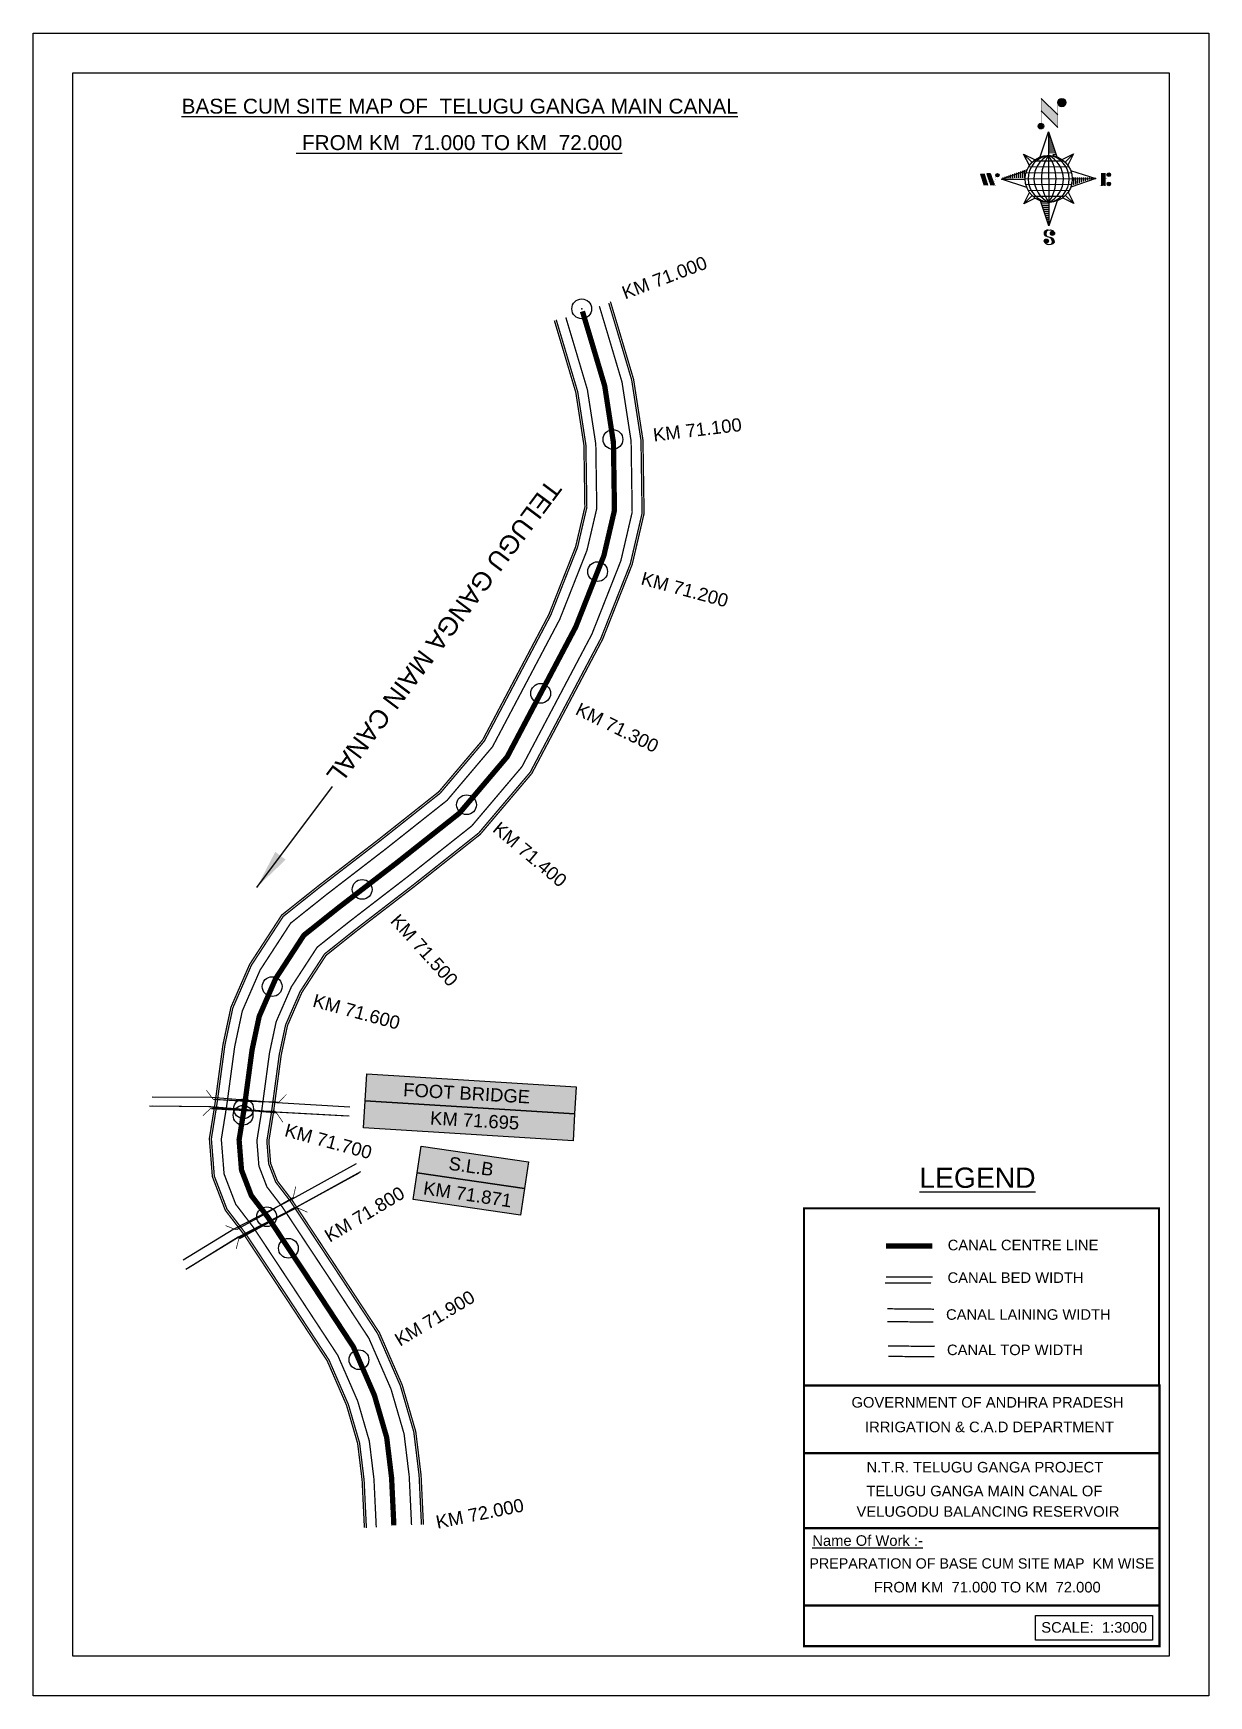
# Model space of a CAD drawing. Header units: inches. Extents: x 257037 to 257928, y 1673924 to 1675184.
import ezdxf

# ---------------------------------------------------------------- set-up
doc = ezdxf.new("R2010")
doc.units = ezdxf.units.IN
doc.header["$MEASUREMENT"] = 0
doc.header["$PDMODE"] = 32
doc.header["$PDSIZE"] = 15
for name, color, linetype in [('AQUADUCT', 1, 'Continuous'), ('bed with', 5, 'Continuous'), ('bord', 1, 'Continuous'), ('canal', 1, 'Continuous'), ('chainage', 7, 'Continuous'), ('FRAME 025', 7, 'Continuous'), ('laying', 4, 'Continuous'), ('lining', 4, 'Continuous'), ('ROAD', 6, 'Continuous'), ('SLB', 11, 'Continuous'), ('Stu coo', 3, 'Continuous'), ('TEXT', 7, 'Continuous'), ('top of bund', 1, 'Continuous'), ('V', 6, 'Continuous'), ('ZSTU', 7, 'Continuous')]:
    doc.layers.add(name, color=color, linetype=linetype)
doc.styles.get("Standard").update_dxf_attribs({"font": 'arial.ttf'})
doc.dimstyles.get("Standard").update_dxf_attribs({"dimtxt": 0.18, "dimasz": 0.18, "dimexe": 0.18, "dimexo": 0.0625, "dimgap": 0.09, "dimtad": 0, "dimtih": 1, "dimtoh": 1, "dimdec": 4, "dimzin": 0, "dimdsep": 46, "dimtxsty": 'Standard', "dimcen": 0.09, "dimadec": 0, "dimazin": 0, "dimtfac": 1, "dimtdec": 4, "dimtofl": 0, "dimtmove": 0, "dimatfit": 3, "dimfxl": 1, "dimtolj": 1, "dimtzin": 0, "dimarcsym": 0})
pattern_1 = [(267.2971131487395, (-8720374.9383359, 50637915.13839893), (10.53672553373347, -0.4974314379093613), [])]
pattern_2 = [(357.2971131487395, (-8720374.9383359, 50637915.13839893), (0.4974314379093601, 10.53672553373348), [])]

# ---------------------------------------------------------------- blocks, each defined once
blk = doc.blocks.new('FGDFGDFG6YURT')
at = {"layer": 'ROAD', "color": 1, "linetype": 'Continuous', "lineweight": 25}
for points in [[(386103.5284786596, 1482907.418250796, 0), (386134.4943898718, 1482913.048692988, 0), (386162.3338302057, 1482917.432879298, 0), (386187.03831635, 1482923.149040827, 0)], [(386104.349895274, 1482907.665549859, 0), (386135.2697901193, 1482913.287625029, 0), (386163.2020570702, 1482917.686429777, 0), (386188.0436620642, 1482923.434318075, 0)], [(386104.2356023123, 1482903.529261708, 0), (386135.1554971575, 1482909.151336877, 0), (386163.0877641085, 1482913.550141626, 0), (386187.9293691025, 1482919.298029924, 0)]]:
    blk.add_polyline3d(points, dxfattribs=at)
at = {"layer": 'SLB'}
for points, const_width in [([(386134.5918138346, 1482913.396780385), (386134.2422434629, 1482913.414116911), (386130.6310287907, 1482916.63665141)], 0.2999999999999999), ([(386134.5918138346, 1482913.396780385), (386148.2388681522, 1482915.445660189), (386161.8187230226, 1482917.900765421)], 0.4999999999999999), ([(386161.9926194173, 1482918.187514973), (386148.4127645467, 1482915.732409741), (386134.9121982792, 1482912.873264684)], 0.4999999999999999), ([(386161.8187230226, 1482917.900765421), (386162.1664906862, 1482917.940232523), (386164.805117545, 1482921.997725382)], 0.2999999999999999), ([(386134.7979053175, 1482908.736976533), (386134.4514698859, 1482908.687151922), (386131.9350661394, 1482904.552746017)], 0.2999999999999999), ([(386161.8783264555, 1482914.051226821), (386148.298471585, 1482911.59612159), (386134.7979053175, 1482908.736976533)], 0.4999999999999999), ([(386161.8783264555, 1482914.051226821), (386162.2282584353, 1482914.044326869), (386165.9340047213, 1482910.930961412)], 0.2999999999999999)]:
    blk.add_lwpolyline(points, dxfattribs=dict(at, const_width=const_width))
blk = doc.blocks.new('*X7')
at = {"color": 0, "linetype": 'Continuous'}
for p, q in [((6321.563175437702, 239.2074203663178), (6322.581924588794, 240.2261695174094)), ((6321.571094283617, 239.3921159075293), (6322.524536642279, 240.3455582661906)), ((6321.579013129532, 239.5768114487408), (6322.467148695763, 240.4649470149719)), ((6321.586931975447, 239.7615069899523), (6322.409760749248, 240.5843357637531)), ((6321.594850821361, 239.9462025311638), (6322.352372802732, 240.7037245125344)), ((6321.602769667276, 240.1308980723753), (6322.294984856217, 240.8231132613157)), ((6321.610688513191, 240.3155936135868), (6322.322610836808, 241.0275159372032)), ((6321.618607359106, 240.5002891547983), (6322.339575221931, 241.2212570176224)), ((6321.670405508729, 239.1378737420482), (6322.639312535309, 240.1067807686281)), ((6321.756101028845, 239.046792566867), (6322.694551492757, 239.9852430307802)), ((6321.767025283511, 240.8254837745006), (6322.356539607053, 241.4149980980416)), ((6321.841796548961, 238.9557113916858), (6322.784401525116, 239.8983163678416)), ((6321.927492069076, 238.8646302165046), (6322.874251557474, 239.8113897049031)), ((6322.013187589191, 238.7735490413234), (6322.964101589832, 239.7244630419646)), ((6322.075863133939, 241.3110983202248), (6322.373503992176, 241.6087391784607)), ((6322.098883109306, 238.6824678661422), (6323.053951622191, 239.637536379026)), ((6322.184578629423, 238.591386690961), (6323.143801654548, 239.5506097160875)), ((6322.270274149538, 238.5003055157798), (6323.233651686906, 239.463683053149)), ((6322.405772691616, 238.4590273625623), (6323.316199320379, 239.3694539913255)), ((6322.536564177177, 238.4130421528257), (6323.436926723143, 239.3134046987925)), ((6322.667355662737, 238.3670569430892), (6323.557654125907, 239.2573554062594)), ((6322.798147148297, 238.3210717333527), (6323.67838152867, 239.2013061137264)), ((6322.928938633857, 238.2750865236161), (6323.799108931434, 239.1452568211934)), ((6323.059730119417, 238.2291013138795), (6323.919836334197, 239.0892075286604)), ((6323.190521604977, 238.183116104143), (6324.040563736961, 239.0331582361274)), ((6323.334898284248, 238.1507160881169), (6324.161291139725, 238.9771089435944)), ((6323.500484499982, 238.1395256085544), (6324.282018542488, 238.9210596510615)), ((6323.666070715716, 238.1283351289918), (6324.389078986148, 238.8513433994243)), ((6323.83165693145, 238.1171446494292), (6324.558435473549, 238.8439231915289)), ((6324.097210919775, 238.2059219424567), (6324.727791960951, 238.8365029836336)), ((6324.341779298861, 238.2737136262468), (6324.897148448353, 238.8290827757383)), ((6324.586347677948, 238.341505310037), (6325.066504935754, 238.821662567843)), ((6324.830916057034, 238.4092969938271), (6325.235861423155, 238.8142423599477)), ((6325.075484436121, 238.4770886776172), (6325.405217910557, 238.8068221520524)), ((6325.401209342145, 238.6260368883443), (6325.574574397958, 238.7994019441571))]:
    blk.add_line(p, q, dxfattribs=at)
blk = doc.blocks.new('*X6')
at = {"color": 0, "linetype": 'Continuous'}
for p, q in [((6324.425409812192, 240.3018877878409), (6324.530098087213, 240.4065760628617)), ((6324.560821561592, 240.2605228419445), (6324.762767368324, 240.4624686486762)), ((6324.696233310992, 240.2191578960481), (6324.995436649435, 240.5183612344908)), ((6324.831645060392, 240.1777929501517), (6325.228105930546, 240.5742538203053)), ((6324.967056809793, 240.1364280042552), (6325.451206401633, 240.6205775960956)), ((6325.102468559193, 240.0950630583588), (6325.626700194168, 240.619294693334)), ((6325.231508829004, 240.0473266328736), (6325.802193986703, 240.6180117905725)), ((6325.335045025791, 239.9740861343645), (6325.976788801136, 240.6158299097086)), ((6325.438581222579, 239.9008456358553), (6326.100204563527, 240.5624689768027)), ((6325.542117419366, 239.8276051373462), (6326.223620325917, 240.5091080438968)), ((6325.645653616154, 239.754364638837), (6326.347036088308, 240.455747110991)), ((6325.749189812941, 239.6811241403279), (6326.470451850699, 240.4023861780851)), ((6325.852726009729, 239.6078836418188), (6326.593867613089, 240.3490252451792)), ((6325.951486090436, 239.5298670272285), (6326.71728337548, 240.2956643122733)), ((6326.036566250415, 239.4381704919113), (6326.840699137871, 240.2423033793674)), ((6326.121646410395, 239.346473956594), (6326.964114900262, 240.1889424464615)), ((6326.206726570374, 239.2547774212767), (6327.055858370612, 240.1039092215148)), ((6326.291806730354, 239.1630808859595), (6327.135785134496, 240.0070592901021)), ((6326.376886890333, 239.0713843506422), (6327.21571189838, 239.9102093586895)), ((6326.461967050313, 238.9796878153249), (6327.295638662264, 239.8133594272769)), ((6326.547047210292, 238.8879912800077), (6327.375565426148, 239.7165094958642)), ((6326.632127370272, 238.7962947446904), (6327.455492190032, 239.6196595644516)), ((6326.717207530251, 238.7045982093731), (6327.535418953916, 239.5228096330389)), ((6326.788410008449, 236.4777036487165), (6327.354219516036, 237.0435131563033)), ((6326.792225928501, 238.6028399123283), (6327.6153457178, 239.4259597016263)), ((6326.838137672734, 238.4719749612643), (6327.695272481684, 239.3291097702136)), ((6326.884049416966, 238.3411100102004), (6327.775199245568, 239.2322598388009)), ((6326.916746160023, 236.7828164955863), (6327.582476853365, 237.4485471889285)), ((6326.9299611612, 238.2102450591364), (6327.853734496604, 239.1340183945408)), ((6326.975872905432, 238.0793801080725), (6327.849127438164, 238.952634640804)), ((6327.003134980726, 237.9298654880686), (6327.844520379724, 238.7712508870673)), ((6327.012515933215, 237.7624697452613), (6327.839913321284, 238.5898671333306)), ((6327.021896885704, 237.5950740024541), (6327.835306262844, 238.4084833795939)), ((6327.031277838193, 237.4276782596467), (6327.830699204404, 238.2270996258572)), ((6327.040658790683, 237.2602825168395), (6327.826092145964, 238.0457158721205)), ((6327.045082311595, 237.087929342456), (6327.810734190693, 237.8535812215537))]:
    blk.add_line(p, q, dxfattribs=at)
blk = doc.blocks.new('H')
at = {"layer": 'bord', "extrusion": (0.0004278845142637609, 0.00479197890903182, 0.9999884268595202)}
h = blk.add_hatch(dxfattribs=at)
h.set_pattern_fill('LINE', color=8, scale=84.38768555040302, angle=-2.702886851260515, style=0)
h.set_pattern_definition(pattern_2)
h.paths.add_polyline_path([(-492.4668010775931, 785.5898788240738, -0.090992046448718), (-447.9625593584497, 775.2324968557805), (-486.4976985411486, 912.0312741750386)])
h = blk.add_hatch(dxfattribs=at)
h.set_pattern_fill('LINE', color=8, scale=84.38768555040302, angle=-92.70288685126052, style=0)
h.set_pattern_definition(pattern_1)
h.paths.add_polyline_path([(-624.8772989658173, 665.1175860036165, -0.09099204644210665), (-614.5199170010164, 709.6218277204316), (-751.3186943142209, 671.0866885515861)])
h = blk.add_hatch(dxfattribs=at)
h.set_pattern_fill('LINE', color=8, scale=84.38768555040302, angle=-92.70288685126052, style=0)
h.set_pattern_definition(pattern_1)
h.paths.add_polyline_path([(-245.5531129193259, 647.210278397426), (-371.9945082624909, 653.17938094493, -0.09099204644878103), (-382.3518902289215, 608.6751392250881)])
h = blk.add_hatch(dxfattribs=at)
h.set_pattern_fill('LINE', color=8, scale=84.38768555040302, angle=-2.702886851260515, style=0)
h.set_pattern_definition(pattern_2)
h.paths.add_polyline_path([(-504.4050061509479, 532.7070881242398, -0.090992046448718), (-548.909247870557, 543.064470092766), (-510.3741086877417, 406.2656927765347)])
at = {"layer": 'bord', "extrusion": (0.0004278845142637604, 0.00479197890903182, 0.9999884268595203)}
for p, q in [((-516.2384251924814, 1087.08582315594, -1217.145331720205), (-431.5311611755169, 993.9857607749291, -1216.735438367611)), ((-519.3860571105615, 1020.408509141766, -1216.824464901347), (-434.678793075087, 927.3084467682056, -1216.414571548796)), ((-538.2690597721958, 773.6536562892143, -1215.633927328097), (-487.0181812191731, 906.212239655666, -1216.291082326422)), ((-487.0181812191731, 906.212239655666, -1216.291082326422), (-492.9870239489828, 779.7722960542887, -1215.682623766277)), ((-487.0181812191731, 906.212239655666, -1216.291082326422), (-448.4827650671941, 769.4150330077391, -1215.652034309381)), ((-626.736305744329, 793.7732813858893, -1215.692487060367), (-566.811349663476, 760.1895317081362, -1215.557193835181)), ((-626.736305744329, 793.7732813858893, -1215.692487060367), (-584.1428260545363, 746.9596384149045, -1215.486379775655)), ((-598.946746484784, 730.9517588270828, -1215.4033350249), (-626.736305744329, 793.7732813858893, -1215.692487060367)), ((-421.3357812265749, 753.3219341966324, -1215.586531535218), (-358.5136001041974, 781.1110481221694, -1215.746578873753)), ((-358.5136001041974, 781.1110481221694, -1215.746578873753), (-405.3276889660046, 738.5181495659053, -1215.522440984547)), ((-358.5136001041974, 781.1110481221694, -1215.746578873753), (-392.0976094479556, 721.1868434431963, -1215.445049781629)), ((-864.6667208376457, 700.9117660832126, -1215.145683569252), (-846.8602190883248, 637.7003116968554, -1214.850391321915)), ((-846.885899517627, 700.0723706756253, -1215.149269383754), (-829.079397758178, 636.8609162860084, -1214.853977136408)), ((-829.1050781964441, 699.2329752675723, -1215.152855198257), (-811.2985764592304, 636.0215208844747, -1214.857562950931)), ((-829.1050781964441, 699.2329752675723, -1215.152855198257), (-811.3242568973801, 698.393579858588, -1215.156441012743)), ((-811.3242568973801, 698.393579858588, -1215.156441012743), (-793.5177551378147, 635.1821254740935, -1214.861148765422)), ((-751.8386587080895, 665.2704204607289, -1215.023166955395), (-615.0399729244527, 703.8051171880215, -1215.266361263119)), ((-751.8386587080895, 665.2704204607289, -1215.023166955395), (-625.3972626964678, 659.3013864478562, -1215.048666080719)), ((-619.2784603905748, 614.0198538512923, -1214.834293591338), (-751.8386587080895, 665.2704204607289, -1215.023166955395)), ((-246.0730746499612, 641.3942844460253, -1215.12516345687), (-382.8717604242847, 602.859587718267, -1214.881969149149)), ((-378.6332729603746, 692.6448510554619, -1215.314036820931), (-246.0730746499612, 641.3942844460253, -1215.12516345687)), ((-372.5144706616993, 647.363318458898, -1215.099664331546), (-246.0730746499612, 641.3942844460253, -1215.12516345687)), ((-213.4791469212505, 669.2951450282708, -1215.272811938016), (-216.710715676134, 600.8397693103179, -1214.943388670676)), ((-197.1518122339039, 599.9164343632292, -1214.947333066632), (-193.9202434780891, 668.3718100786209, -1215.276756333961)), ((-639.398133254319, 525.5536567845847, -1214.401751538512), (-605.8141239105607, 585.4778614635579, -1214.703280630637)), ((-639.398133254319, 525.5536567845847, -1214.401751538512), (-592.5840443923953, 568.1465553403832, -1214.625889427719)), ((-576.5759521321743, 553.3427707091905, -1214.561798877043), (-639.398133254319, 525.5536567845847, -1214.401751538512)), ((-510.8935521394596, 400.4524652508553, -1213.857248085843), (-549.4289682914387, 537.2496718976181, -1214.496296102879)), ((-371.1754276144202, 512.8914235194679, -1214.455843351893), (-431.1003836950404, 546.475173198618, -1214.591136577086)), ((-371.1754276144202, 512.8914235194679, -1214.455843351893), (-413.7689073036308, 559.7050664918497, -1214.661950636613)), ((-398.9649868734996, 575.7129460782744, -1214.74499538736), (-371.1754276144202, 512.8914235194679, -1214.455843351893)), ((-459.6426735860878, 533.0110486173071, -1214.514403084168), (-510.8935521394596, 400.4524652508553, -1213.857248085843)), ((-504.9247094094171, 526.8924088519998, -1214.465706645989), (-510.8935521394596, 400.4524652508553, -1213.857248085843))]:
    blk.add_line(p, q, dxfattribs=at)
at = {"layer": 'bord', "color": 8, "linetype": 'ByBlock', "extrusion": (0.0004278845142637604, 0.00479197890903182, 0.9999884268595203)}
for p, q in [((-386.4701403837535, 711.3830894059502, -1215.400477790083), (-605.4730712235323, 721.7215742594562, -1215.35631111762)), ((-410.8462962137419, 744.2142448802479, -1215.547375515144), (-578.1125475389999, 752.110393114388, -1215.51364266185)), ((-492.9872379411827, 779.772306161467, -1215.682623723144), (-504.9247094094171, 526.8924088519998, -1214.465706645989)), ((-372.5145726100891, 647.3634304928128, -1215.099664824794), (-625.3973747401615, 659.3012845208868, -1215.048665544341)), ((-378.0217974673142, 615.9429816137999, -1214.946740470406), (-622.87451776542, 627.5017590741627, -1214.897360629442)), ((-375.037429585529, 679.1629559395369, -1215.250969739694), (-619.8901498829364, 690.7217333998997, -1215.201589898729)), ((-392.4388761268347, 584.9431407540105, -1214.792019251512), (-611.441806967312, 595.2816256079823, -1214.747852579053)), ((-419.7993998112506, 554.5543218990788, -1214.634687707282), (-587.06565113744, 562.4504701336846, -1214.600954853988))]:
    blk.add_line(p, q, dxfattribs=at)
at = {"layer": 'bord', "extrusion": (0.0004278845142637604, 0.00479197890903182, 0.9999884268595203)}
for points, const_width, elevation in [([(-522.0131121619479, 959.550775259228), (-515.7175743466119, 1092.906934415961)], 1.60540055982536, -1212.142843617219), ([(-434.158262363472, 933.1277235058805), (-427.8627245295095, 1066.483882669366)], 1.60540055982536, -1212.142843617219), ([(-870.0736340994383, 707.00824508073), (-846.3658724653925, 705.889038352192)], 0.6421602239301444, -1212.142843617219), ([(-828.5594987093612, 642.6768581911618), (-855.2307305332708, 643.935965762368)], 0.6421602239301444, -1212.142843617219), ([(-828.5594987093612, 642.676858191162), (-820.953748198869, 677.9586989512691)], 0.6421602239301444, -1212.142843617223), ([(-810.7786774830411, 641.8374531447001), (-784.1074456587239, 640.5783455765209)], 0.6421602239301444, -1212.142843617222), ([(-792.9978562549747, 640.9980480956772), (-781.589230506466, 693.9208092413096)], 0.6421602239301444, -1212.142843617218), ([(-222.7385766651839, 675.5731321041832), (-173.8413183107752, 673.2647682324088)], 0.7063762463231584, -1212.142843617221), ([(-194.785239975681, 644.8497587676384), (-185.0057882997701, 644.3880859934699)], 0.7063762463231584, -1212.14284361722), ([(-177.0730277270245, 604.8086065300355), (-225.9702860934822, 607.1169704015771)], 0.7063762463231584, -1212.142843617222)]:
    blk.add_lwpolyline(points, dxfattribs=dict(at, const_width=const_width, elevation=elevation))
for points, const_width, elevation in [([(-413.6616245851993, 1073.140134249887, 1), (-397.6117714248124, 1057.729118476532, 1)], 22.25077962579039, -1212.14284361722), ([(-530.3419430367337, 949.5474510251247, 1), (-519.6420409089901, 939.2734405104861, 1)], 14.83385308386026, -1212.142843617223), ([(-775.9087905502321, 696.5833098740303, 1), (-769.4888492682775, 690.418903565154, 1)], 8.900311850316152, -1212.142843617216), ([(-177.8339587833615, 666.8757400336997, 1), (-170.7720233739972, 660.0948930920731, 1)], 9.790343035347762, -1212.142843617223), ([(-180.1423226412179, 617.9784816729323, 1), (-173.0803872516442, 611.1976347345654, 1)], 9.790343035347762, -1212.142843617219), ([(-489.8397168474219, 361.7280028313068, 1), (-498.0671858660056, 369.1142257457323, 1)], 11.05656073458609, -1212.142843617215), ([(-525.1949096693778, 321.5505605205689, 1), (-533.4223786795214, 328.9367834347616, 1)], 11.05656073458609, -1212.142843617218)]:
    blk.add_lwpolyline(points, format="xyb", close=True, dxfattribs=dict(at, const_width=const_width, elevation=elevation))
for points, elevation in [([(-537.0436544864716, 317.3909783906986), (-530.686771839954, 310.4778530870033), (-519.7848077441001, 306.8033377354246), (-504.8555995545785, 306.8996049665207), (-493.8614930827366, 309.9751672386152), (-486.3299612487816, 317.6739007300386), (-486.5193926708707, 325.7780890813514), (-490.6180678635317, 333.2605072774198), (-493.5031616341619, 336.2254691210802), (-502.816804350885, 340.8534958871466), (-522.4580017436219, 347.2728260433129), (-530.4257294404489, 351.5824209563287), (-533.6858260648524, 354.5525017987891), (-537.4013079778782, 362.629807892173), (-536.9549017110166, 373.3508360361672), (-530.0284934418471, 380.6827556172281), (-520.0052991440441, 384.0716307398478), (-503.5000552259427, 384.2213990291513), (-492.5323047870551, 379.8708521119993), (-487.1463343054379, 373.2710396641844)], -1212.142843617219), ([(-522.4539065143929, 347.5728294925347), (-526.1949835211592, 353.7751140225195), (-527.7518298353394, 360.6227161141025), (-527.9156661629893, 370.6019260344024), (-525.8991041315983, 375.4503632916039), (-521.3202371541029, 381.1640017041664), (-514.5251386848048, 384.3718976443916)], -1212.142843617221), ([(-504.8555995545785, 306.8996049665207), (-499.0047943263154, 312.3708361831504), (-496.9585419834797, 319.3942984564654), (-497.4612851235933, 326.5275708001649), (-501.2415295758961, 335.3559093211365), (-509.2361390522836, 343.1915685721062)], -1212.142843617219)]:
    blk.add_lwpolyline(points, dxfattribs=dict(at, elevation=elevation))
for centre, radius in [((-405.6366979898718, 1065.434626361347, -1212.142843617228), 22.25077962579068), ((-524.9919919744626, 944.4104457636145, -1212.142843617225), 14.83385308386045), ((-498.4359036135794, 659.1484834742021, -1212.142843617229), 126.5822129822759), ((-772.6988199003781, 693.5011067149355, -1212.142843617225), 8.900311850316273), ((-174.3029910778062, 663.4853165630027, -1212.142843617225), 9.7903430353479), ((-176.6113549475952, 614.5880582008385, -1212.142843617227), 9.7903430353479), ((-493.9534513636986, 365.4211142832808, -1212.142843617226), 11.05656073458623), ((-529.3086441806488, 325.2436719765011, -1212.142843617227), 11.05656073458623)]:
    blk.add_circle(centre, radius, dxfattribs=at)
at = {"layer": 'bord', "color": 8, "linetype": 'ByBlock', "extrusion": (0.0004278845142637604, 0.00479197890903182, 0.9999884268595203)}
for centre, radius, start, end in [((-481.5018944916621, 658.3490694805806, -1212.142843617225), 127.7124113124745, 94.925359787212, 259.6690604518324), ((-436.7958279077627, 656.2386032006533, -1212.142843617224), 140.8227119427793, 113.2864437035868, 241.3079765329169), ((-315.8862391595549, 650.5307512261786, -1212.142843617227), 222.3100112361417, 142.5891607921548, 212.0052594442485), ((-560.0761933124097, 662.0583738566748, -1212.142843617224), 140.8227119427793, 293.2864437035868, 61.30797653291689), ((-680.9857820597445, 667.7662258302183, -1212.142843617228), 222.3100112361417, 322.5891607921548, 32.00525944424854), ((-515.3701267285685, 659.9479075753505, -1212.142843617227), 127.7124113124745, 274.925359787212, 79.66906045183244)]:
    blk.add_arc(centre, radius, start, end, dxfattribs=at)
at = {"layer": 'bord', "extrusion": (0.0004278845142637604, 0.00479197890903182, 0.9999884268595203)}
for points in [[(-515.7175743148887, 1092.906934417125, -1212.142843617227), (-431.0104934413977, 999.8058030862261, -1212.142843617227), (-518.8653432401063, 1026.22885483189, -1212.142843617227), (-434.1582623484545, 933.1277235084416, -1212.142843617227)], [(-864.1466936911305, 706.7284433981881, -1212.142843617225), (-846.3658724649268, 705.889038353589, -1212.142843617225), (-846.34031992468, 643.5162632348297, -1212.142843617225), (-828.5594986876497, 642.6768581867381, -1212.142843617225)], [(-828.5850512369768, 705.049633307593, -1212.142843617229), (-810.804230031204, 704.2102282608984, -1212.142843617229), (-810.778677482168, 641.8374531481927, -1212.142843617229), (-792.9978562541016, 640.9980480994025, -1212.142843617229)], [(-193.4002216503151, 674.1881137788835, -1212.142843617225), (-196.6319310673212, 605.7319520774413, -1212.142843617225), (-212.9591249906118, 675.1114593302475, -1212.142843617225), (-216.1908344065701, 606.6552976257785, -1212.142843617225)]]:
    blk.add_solid(points, dxfattribs=at)
at = {"layer": 'bord', "extrusion": (0.0004278845142637604, 0.00479197890903182, 0.9999884268595203), "xscale": 7.977342409717546, "yscale": 7.977342408231451, "zscale": 7.977342408476333, "rotation": 138.0840426661453}
for name, p in [('*X6', (38300.50170925955, -31929.38484708802, -1212.14284361722)), ('*X7', (38314.39702652739, -31950.87734303279, -1212.142843617221))]:
    blk.add_blockref(name, p, dxfattribs=at)

msp = doc.modelspace()

# ---------------------------------------------------------------- hatches: boundary and pattern name
at = {"layer": 'ZSTU'}
h = msp.add_hatch(color=135, dxfattribs=at)
h.set_gradient(color1=(141, 177, 78), color2=(107, 135, 59), one_color=1, tint=0.3799999952316284, name='CYLINDER')
h.paths.add_polyline_path([(257288.6312458954, 1674375.277106135), (257447.3701297202, 1674365.3591679), (257448.5608035045, 1674385.789002363), (257289.8219196796, 1674395.706940599)])
h.paths.add_polyline_path([(257314.5176926195, 1674376.183751548), (257415.7613079049, 1674370.283159516), (257416.6644050745, 1674385.778693169), (257315.4207897891, 1674391.679285201)], flags=24)
h = msp.add_hatch(color=252, dxfattribs=at)
h.set_gradient(color1=(167, 88, 159), color2=(127, 67, 121), one_color=1, tint=0.3799999952316284, name='CYLINDER')
h.paths.add_polyline_path([(257287.4405721113, 1674354.847271673), (257446.1794559355, 1674344.929333437), (257447.3701297202, 1674365.3591679), (257288.6312458955, 1674375.277106135)])
h.paths.add_polyline_path([(257334.9264795198, 1674354.751315401), (257407.4739054787, 1674350.523169633), (257408.3650962914, 1674365.814411477), (257335.8176703325, 1674370.042557246)], flags=24)
h = msp.add_hatch(color=135, dxfattribs=at)
h.set_gradient(color1=(141, 177, 78), color2=(107, 135, 59), one_color=1, tint=0.3799999952316284, name='CYLINDER')
h.paths.add_polyline_path([(257327.9891177378, 1674320.728749735), (257409.4074002832, 1674308.706259365), (257412.4494023515, 1674328.943405005), (257331.0311198067, 1674340.965895375)])
h.paths.add_polyline_path([(257348.3975105115, 1674320.806769642), (257387.29880548, 1674314.959214759), (257389.6045692747, 1674330.298480367), (257350.7032743062, 1674336.14603525)], flags=24)
h = msp.add_hatch(color=252, dxfattribs=at)
h.set_gradient(color1=(167, 88, 159), color2=(127, 67, 121), one_color=1, tint=0.3799999952316284, name='CYLINDER')
h.paths.add_polyline_path([(257406.3653982143, 1674288.469113725), (257409.4074002832, 1674308.706259365), (257327.9891177378, 1674320.728749735), (257324.9471156698, 1674300.491604095)])
h.paths.add_polyline_path([(257329.2690285012, 1674302.123216424), (257401.1322062274, 1674291.3209057), (257403.409071927, 1674306.467924575), (257331.5458942008, 1674317.270235299)], flags=24)

# ---------------------------------------------------------------- linework, layer by layer
at = {"linetype": 'ByBlock'}
for points in [[(257037.0532108099, 1673924.337057116), (257037.0532108099, 1675184.337057116), (257928.0532108099, 1675184.337057116), (257928.0532108099, 1673924.337057116)], [(257898.0532108099, 1675154.337057116), (257898.0532108099, 1673954.337057116), (257067.0532108099, 1673954.337057116), (257067.0532108099, 1675154.337057116)]]:
    msp.add_lwpolyline(points, close=True, dxfattribs=at)
for p in [(257452.7707942365, 1674975.469516688), (257476.452874704, 1674876.475943743), (257464.8053561077, 1674776.3261218), (257421.6623263992, 1674684.046727771), (257365.4742901554, 1674599.616345688), (257286.3663033931, 1674535.451477409), (257218.1615495467, 1674461.804520697), (257196.0943209606, 1674364.269719613), (257230.4758863618, 1674263.485461161), (257283.939617177, 1674178.977298909)]:
    msp.add_point(p)
at = {"color": 2}
for p in [(257196.4763174138, 1674369.26), (257213.9963174138, 1674287.37)]:
    msp.add_point(p, dxfattribs=at)
at = {"layer": 'bed with', "const_width": 1}
for points in [[(257440.7380568681, 1674968.944795989), (257446.8486676658, 1674948.5724662), (257457.0976904556, 1674914.104595093), (257463.4476689098, 1674872.887201009), (257464.1762285317, 1674824.218088427), (257456.7783306846, 1674792.481615586), (257436.0837830992, 1674740.079104788), (257385.1271951858, 1674643.531947241), (257350.7308699106, 1674602.945575583), (257304.4032084724, 1674566.255106732), (257259.6605689708, 1674531.798062494), (257232.1415338778, 1674509.871370948), (257208.9894064457, 1674474.305827001), (257195.5044537626, 1674443.332829129), (257189.7107835083, 1674416.179956476), (257183.6707645465, 1674371.39515533), (257179.5986651099, 1674346.159370739), (257181.6973764624, 1674319.796691647), (257190.5261970926, 1674296.809717934), (257203.9915574743, 1674279.228692112), (257237.2429045305, 1674228.974209863), (257267.8274385164, 1674182.41766551), (257282.9905205963, 1674147.584662093), (257291.7849136227, 1674117.39290244), (257295.3099989521, 1674088.39727322), (257296.9170045788, 1674054.749608227), (257297.0328222883, 1674052.046083698)], [(257466.1580355987, 1674977.478420068), (257472.5279671618, 1674956.2415338), (257483.306944372, 1674919.991404908), (257490.2169659179, 1674875.138798991), (257491.0224062959, 1674821.333911573), (257482.430304143, 1674784.474384414), (257460.4708517285, 1674728.868895213), (257407.4634396418, 1674628.436052759), (257369.455764917, 1674583.588424417), (257320.8994263552, 1674545.132893268), (257276.1880658568, 1674510.699937506), (257252.2351009498, 1674491.614629052), (257232.6692283819, 1674461.558172999), (257221.152181065, 1674435.105170871), (257216.1338513193, 1674411.586043524), (257210.1838702812, 1674367.46884467), (257206.5699697177, 1674345.07262926), (257208.1052583652, 1674325.787308352), (257214.156437735, 1674310.032282065), (257225.8310773533, 1674294.789307888), (257259.617730297, 1674243.725790137), (257291.4851963112, 1674195.216334489), (257308.2441142314, 1674156.717337907), (257318.1257212049, 1674122.79309756), (257322.0326358755, 1674090.656726779), (257323.6896302487, 1674055.962391773), (257323.7886621525, 1674053.650697109)], [(257717.647463741, 1674237.245554779), (257715.592143364, 1674237.273113275), (257682.7998084896, 1674237.250093889), (257682.5633551307, 1674237.259261134)], [(257718.767917896, 1674241.650812699), (257715.6202224918, 1674241.693018161), (257683.460981734, 1674241.670443192)]]:
    msp.add_lwpolyline(points, dxfattribs=at)
at = {"layer": 'canal', "color": 6, "const_width": 4}
for points in [[(257718.6112501935, 1674265.267497894), (257716.0097423024, 1674265.302379874), (257683.4147780668, 1674265.279499037)], [(257683.4147780668, 1674265.279499037), (257718.6112501935, 1674265.267497894)]]:
    msp.add_lwpolyline(points, dxfattribs=at)
at = {"layer": 'FRAME 025', "lineweight": -3, "const_width": 1.636994106223717}
for points in [[(257621.2539427682, 1674293.739816649), (257890.3621079427, 1674293.739816649), (257890.3621079427, 1674159.511462721), (257621.2539427682, 1674159.511462721)], [(257621.2539427683, 1674159.511462721), (257890.7276431686, 1674159.511462721), (257890.7276431686, 1673961.965562951), (257621.2539427683, 1673961.965562951)]]:
    msp.add_lwpolyline(points, close=True, dxfattribs=at)
for points in [[(257621.2539427683, 1674108.221220681), (257890.7276431686, 1674108.221220681)], [(257621.2539427683, 1674051.35742577), (257890.7276431686, 1674051.35742577)], [(257621.2539427683, 1673992.726922644), (257890.7276431686, 1673992.726922644)]]:
    msp.add_lwpolyline(points, dxfattribs=at)
at = {"layer": 'lining', "const_width": 1}
for points in [[(257473.2772356388, 1674979.848557856), (257479.7143382893, 1674958.387728091), (257490.6416236398, 1674921.638833027), (257497.7083736627, 1674875.768910367), (257498.5353291777, 1674820.526772528), (257489.6090280587, 1674782.233554795), (257467.2955910837, 1674725.731709697), (257413.7142543216, 1674624.211455423), (257374.6959407583, 1674578.171311218), (257325.5159052402, 1674539.221826068), (257280.8132981943, 1674504.795611484), (257257.8583006901, 1674486.505466208), (257239.2960442223, 1674457.990732514), (257228.3297166906, 1674432.802654567), (257223.528366565, 1674410.300433556), (257217.6035827069, 1674366.370063702), (257214.11790944, 1674344.768503847), (257215.495523823, 1674327.463786907), (257220.7693782132, 1674313.732626505), (257231.9428832895, 1674299.143957825), (257265.8793419854, 1674247.854030886), (257298.1058374852, 1674198.798051554), (257315.3113512561, 1674159.273124048), (257325.4972158641, 1674124.304346194), (257329.5109857607, 1674091.289036544), (257331.181969522, 1674056.301790154), (257331.2829617276, 1674053.944336305)], [(257433.443194042, 1674967.160305092), (257439.6622965382, 1674946.426271909), (257449.7630111879, 1674912.457166973), (257455.9562611649, 1674872.257089633), (257456.6633056499, 1674825.025227471), (257449.599606769, 1674794.722445206), (257429.259043744, 1674743.216290303), (257378.8763805059, 1674647.756544578), (257345.4906940693, 1674608.362688782), (257299.7867295874, 1674572.166173933), (257255.0353366333, 1674537.702388516), (257226.5183341375, 1674514.980533792), (257202.3625906053, 1674477.873267486), (257188.326918137, 1674445.635345433), (257182.3162682627, 1674417.465566444), (257176.2510521208, 1674372.493936298), (257172.0507253876, 1674346.463496153), (257174.3071110046, 1674318.120213093), (257183.9132566144, 1674293.109373495), (257197.879751538, 1674274.874042175), (257230.9812928422, 1674224.845969114), (257261.2067973425, 1674178.835948445), (257275.9232835716, 1674145.028875951), (257284.4134189635, 1674115.881653806), (257287.8316490669, 1674087.764963456), (257289.4246653055, 1674054.410209846), (257289.5468770581, 1674051.557429624)], [(257684.4819401266, 1674217.61379903), (257709.1898152025, 1674217.429462249), (257719.870091616, 1674217.306823564)], [(257684.443894103, 1674207.850951639), (257711.2952061639, 1674207.645934109), (257719.337974318, 1674207.553516111)]]:
    msp.add_lwpolyline(points, dxfattribs=at)
at = {"layer": 'top of bund', "const_width": 1}
for points in [[(257474.5129797656, 1674980.949683334), (257481.1516125149, 1674958.816966949), (257492.1085594933, 1674921.968318651), (257499.2066552117, 1674875.894932642), (257500.0379137541, 1674820.365344719), (257491.0447728418, 1674781.785388871), (257468.6605389547, 1674725.104272594), (257414.9644172576, 1674623.366535955), (257375.7439759265, 1674577.087888578), (257326.4392010172, 1674538.039612627), (257281.7383446618, 1674503.614746279), (257258.9829406381, 1674485.483633639), (257240.6214073904, 1674457.277244417), (257229.7652238158, 1674432.342151306), (257225.0072696141, 1674410.043311562), (257219.087525192, 1674366.150307508), (257215.6274973845, 1674344.707678764), (257216.9735769146, 1674327.799082619), (257222.0919663089, 1674314.472695393), (257233.1652444768, 1674300.014887812), (257267.1316643231, 1674248.679679035), (257299.42996572, 1674199.514394968), (257316.724798661, 1674159.784281277), (257326.9715147959, 1674124.606595921), (257331.0066557378, 1674091.415498497), (257332.6804373767, 1674056.36966983), (257332.7861169283, 1674053.902799597)], [(257432.0458884155, 1674966.597813846), (257438.2250223127, 1674945.997033051), (257448.2960753344, 1674912.127681349), (257454.457979616, 1674872.131067358), (257455.1607210736, 1674825.186655281), (257448.1638619859, 1674795.170611129), (257427.8940958729, 1674743.843727406), (257377.62621757, 1674648.601464045), (257344.442658901, 1674609.446111422), (257298.8634338104, 1674573.348387373), (257254.1102901658, 1674538.883253721), (257225.3936941894, 1674516.002366361), (257201.0372274372, 1674478.586755583), (257186.8914110118, 1674446.095848694), (257180.8373652135, 1674417.722688438), (257174.7671096356, 1674372.713692492), (257170.5411374431, 1674346.524321236), (257172.829057913, 1674317.784917381), (257182.5906685187, 1674292.369304607), (257196.6573903508, 1674274.003112188), (257229.7289705045, 1674224.020320965), (257259.8826691076, 1674178.119605032), (257274.5098361666, 1674144.517718723), (257282.9391200316, 1674115.579404079), (257286.3359790898, 1674087.638501503), (257287.9261974508, 1674054.34233017), (257288.0426556327, 1674051.623855138)], [(257685.0078475962, 1674189.405764465), (257709.5903136158, 1674189.225855842), (257720.4272463441, 1674189.101423582)], [(257719.9986622705, 1674181.246655993), (257712.083151764, 1674181.337615547), (257685.1497575916, 1674181.540057201)]]:
    msp.add_lwpolyline(points, dxfattribs=at)
at = {"layer": 'V', "color": 1, "const_width": 4}
msp.add_lwpolyline([(257453.3501794328, 1674973.537888789), (257459.6883174138, 1674952.407), (257470.2023174138, 1674917.048), (257476.8323174138, 1674874.013), (257477.5993174138, 1674822.776), (257469.6043174138, 1674788.478), (257448.2773174138, 1674734.474), (257396.2953174138, 1674635.984), (257360.0933174138, 1674593.267), (257312.6513174138, 1674555.694), (257267.9243174138, 1674521.249), (257242.1883174138, 1674500.743), (257220.8293174138, 1674467.932), (257208.3283174138, 1674439.219), (257202.9223174138, 1674413.883), (257196.9273174138, 1674369.432), (257193.0843174138, 1674345.616), (257194.9013174138, 1674322.792), (257202.3413174138, 1674303.421), (257214.9113174138, 1674287.009), (257248.4303174138, 1674236.35), (257279.6563174138, 1674188.817), (257295.6173174138, 1674152.151), (257304.9553174138, 1674120.093), (257308.6713174138, 1674089.527), (257310.3033174138, 1674055.356), (257310.3859418568, 1674053.42730352)], dxfattribs=at)
at = {"layer": 'V', "color": 0}
msp.add_lwpolyline([(257796.7533131595, 1673985.105046572), (257885.4634475336, 1673985.105046572), (257885.4634475336, 1673966.352570268), (257796.7533131595, 1673966.352570268)], close=True, dxfattribs=at)
at = {"layer": 'ZSTU', "color": 135}
for points in [[(257289.8219196796, 1674395.706940598), (257448.5608035045, 1674385.789002362), (257447.3701297202, 1674365.3591679), (257288.6312458955, 1674375.277106135)], [(257331.0311198066, 1674340.965895375), (257412.4494023515, 1674328.943405005), (257409.4074002832, 1674308.706259365), (257327.9891177378, 1674320.728749735)]]:
    msp.add_lwpolyline(points, close=True, dxfattribs=at)
at = {"layer": 'ZSTU', "color": 252}
for points in [[(257288.6312458955, 1674375.277106135), (257447.3701297202, 1674365.3591679), (257446.1794559354, 1674344.929333437), (257287.4405721113, 1674354.847271672)], [(257327.9891177378, 1674320.728749735), (257409.4074002832, 1674308.706259365), (257406.3653982143, 1674288.469113725), (257324.9471156697, 1674300.491604095)]]:
    msp.add_lwpolyline(points, close=True, dxfattribs=at)

# ---------------------------------------------------------------- block references
at = {"layer": 'AQUADUCT', "color": 1, "xscale": 0.1408039184319789, "yscale": 0.1408039187081158, "zscale": 0.1408039184379445, "rotation": 3.078330572322649}
msp.add_blockref('H', (257881.8226650124, 1674985.899704184, 170.8847861942989), dxfattribs=at)
at = {"layer": 'laying', "color": 1, "linetype": 'ByBlock', "zscale": 1.760345254585044}
for p, xscale, yscale, rotation in [((1530944.140025776, 4052192.256939108), 1.760345254527958, 1.760345254516513, 166.4186095957691), ((75991.48245681287, 4365683.629062202), 1.760345254504589, 1.760345254511906, 198.4477268129123)]:
    msp.add_blockref('FGDFGDFG6YURT', p, dxfattribs=dict(at, xscale=xscale, yscale=yscale, rotation=rotation))

# ---------------------------------------------------------------- texts
at = {"layer": 'chainage', "color": 0}
for s, height, rotation, p in [('KM 71.000', 9.999999999999973, 20.69732549331298, (257485.6502306786, 1674982.526448592)), ('KM 71.100', 9.999999999999973, 6.910474916654274, (257507.4858281383, 1674874.84891745)), ('KM 71.200', 9.999999999999973, 344.8551020760973, (257496.9796829984, 1674766.781617024)), ('KM 71.300', 9.999999999999973, 333.830632690672, (257447.2089641783, 1674668.496118438)), ('KM 71.400', 9.999999999999973, 319.9250300015721, (257384.4656668007, 1674579.899770026)), ('KM 71.500', 9.999999999999972, 312.0588997983541, (257307.1619935565, 1674511.109123021)), ('KM 71.600', 9.999999999999973, 344.8551020760973, (257248.1786474409, 1674446.774263544)), ('KM 71.700', 9.999999999999973, 344.8551020760973, (257226.8640610262, 1674348.568467699)), ('KM 71.800', 9.999999999999973, 31.0260483288227, (257261.7804252373, 1674267.575657386)), ('KM 71.900', 9.999999999999973, 31.0260483288227, (257314.9924272849, 1674188.786197584)), ('KM 72.000', 9.999999999999973, 11.37154730988256, (257343.4072171737, 1674050.857352235))]:
    msp.add_text(s, height=height, rotation=rotation, dxfattribs=at).set_placement(p)
at = {"layer": 'chainage', "color": 1}
msp.add_text('TELUGU GANGA MAIN CANAL', height=14.04243867787395, rotation=233.144717170216, dxfattribs=at).set_placement((257427.1667688533, 1674847.332612325))
at = {"layer": 'chainage', "color": 0}
for s, height, p in [('%%ULEGEND', 15.33694249980499, (257708.7039862361, 1674309.284523378)), ('CANAL CENTRE LINE', 8, (257730.180721023, 1674261.922767343)), ('CANAL BED WIDTH', 8, (257730.0511757349, 1674237.203711758)), ('CANAL LAINING WIDTH', 8, (257728.9268505796, 1674209.260016297)), ('CANAL TOP WIDTH', 8, (257729.6417486514, 1674182.474834344)), ('GOVERNMENT OF ANDHRA PRADESH ', 8, (257657.2619173761, 1674142.717117661)), ('IRRIGATION & C.A.D DEPARTMENT', 8, (257667.5031921006, 1674124.075523257)), ('N.T.R. TELUGU GANGA PROJECT', 8, (257668.6159221529, 1674093.562119547)), ('TELUGU GANGA MAIN CANAL OF', 8, (257668.5447522106, 1674075.531913367)), (' VELUGODU BALANCING RESERVOIR', 8, (257657.9232380755, 1674060.012008638)), ('%%UName Of Work :-', 8, (257627.5620607425, 1674037.956222965)), ('PREPARATION OF BASE CUM SITE MAP  KM WISE', 7.742718181745905, (257625.3727282292, 1674020.773434404)), (' FROM KM  71.000 TO KM  72.000', 8, (257671.0301025537, 1674002.634429738)), ('SCALE:  1:3000', 8, (257801.1151627407, 1673972.140126851))]:
    msp.add_text(s, height=height, dxfattribs=at).set_placement(p)
at = {"layer": 'Stu coo', "color": 0}
for s, height, rotation, p in [('FOOT BRIDGE', 9.999999999999996, 356.6645105060531, (257317.2607197207, 1674378.786067469)), ('KM 71.695', 9.999999999999996, 356.6645105060531, (257337.6334735935, 1674357.32156708)), ('S.L.B', 9.999999999999998, 351.4514304601546, (257351.3636979514, 1674323.147657429)), ('KM 71.871', 9.999999999999998, 351.4514304601546, (257332.1983584698, 1674304.436879438))]:
    msp.add_text(s, height=height, rotation=rotation, dxfattribs=at).set_placement(p)
at = {"layer": 'TEXT', "color": 0}
for s, p in [('%%UBASE CUM SITE MAP OF  TELUGU GANGA MAIN CANAL', (257149.4940018111, 1675123.41883533)), ('%%U FROM KM  71.000 TO KM  72.000', (257236.2862854319, 1675095.809635791))]:
    msp.add_text(s, height=11.29445192087996, dxfattribs=at).set_placement(p)

# ---------------------------------------------------------------- leaders
at = {"layer": 'chainage', "color": 1}
msp.add_leader([(257206.4488625887, 1674536.952194694), (257263.8667771313, 1674613.550111169)], dimstyle='Standard', override={"dimasz": 30, "dimgap": 0.09, "dimtad": 0}, dxfattribs=at)

doc.saveas('drawing.dxf')
